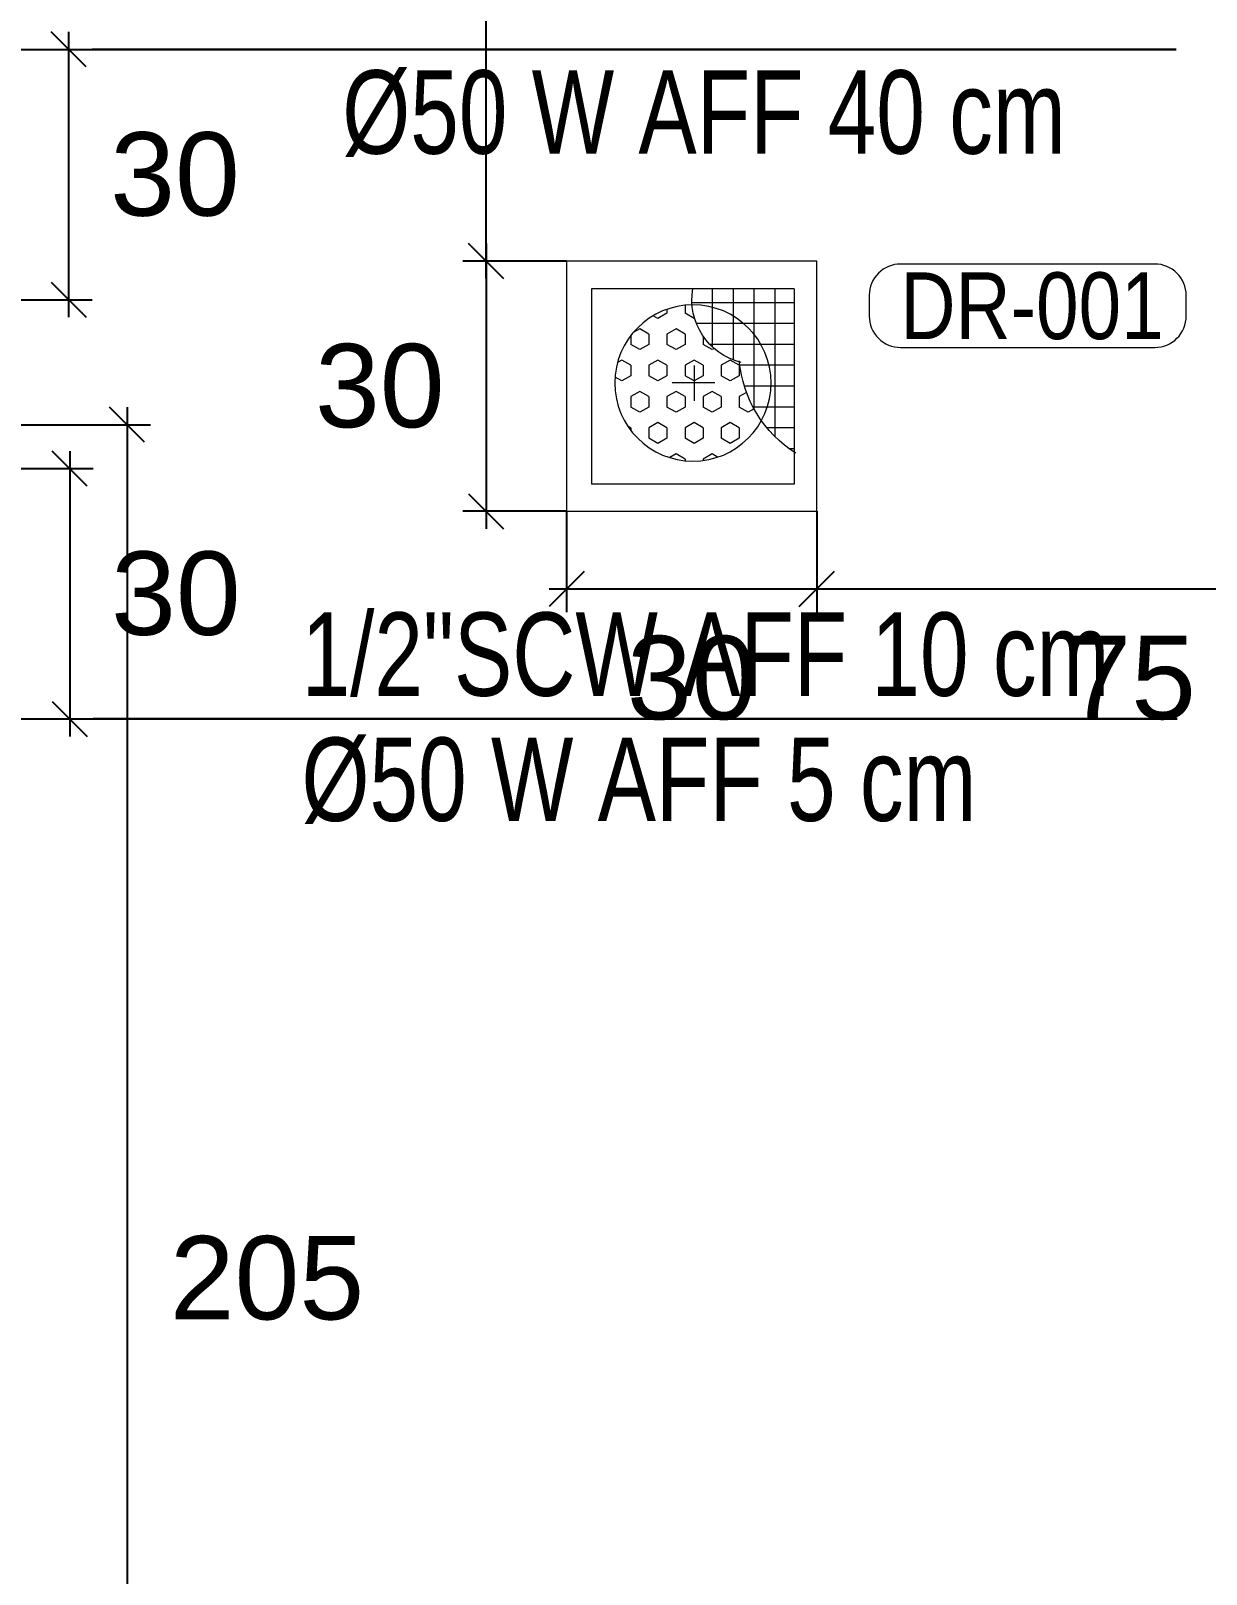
# Model space of a CAD drawing. Extents: x -5598 to 26293, y -3808 to 13850.
# Drawn here: x -779.7 to -638.7, y 5167.2 to 5352.2 of the extents above; entities that cross this region are included whole.
import ezdxf
from ezdxf.enums import TextEntityAlignment as Align

# ---------------------------------------------------------------- set-up
doc = ezdxf.new("R2010")
doc.units = 0
doc.header["$LTSCALE"] = 100
doc.header["$MEASUREMENT"] = 0
doc.layers.add('AP', color=6, linetype='Continuous', lineweight=15)
for name, color, linetype, lineweight, true_color in [('MAKPA ELEKTRIK', 7, 'Continuous', 30, 0x93039a), ('MAKPA GIDER OLC', 7, 'Continuous', 30, 0xcf6a1e), ('MAKPA SIHHI', 7, 'Continuous', 30, 0x428a93)]:
    doc.layers.add(name, color=color, linetype=linetype, lineweight=lineweight, true_color=true_color)
doc.layers.add('MAKPA YER IZGARASI', color=8, linetype='Continuous', lineweight=5, transparency=0.5)
doc.layers.add('OLCU DIS', color=7, linetype='Continuous')
doc.styles.add('MAKPA TESISAT', font='arial.ttf', dxfattribs={"height": 10})
doc.styles.add('olcu', font='romans.shx', dxfattribs={"width": 0.5})
doc.styles.add('POZ TEXT', font='ARIALN.TTF', dxfattribs={"height": 8})
doc.dimstyles.new('1-200', dxfattribs={"dimtxt": 40, "dimasz": 2, "dimexe": 0, "dimexo": 0, "dimgap": 10, "dimtad": 1, "dimdec": 4, "dimrnd": 0.1, "dimzin": 9, "dimdsep": 46, "dimtxsty": 'olcu', "dimblk1": 'SOL', "dimblk2": 'SAG', "dimsah": 1, "dimcen": 0, "dimse1": 1, "dimse2": 1, "dimclre": 13, "dimadec": 0, "dimazin": 0, "dimtfac": 1, "dimtdec": 4, "dimtix": 1, "dimtmove": 2, "dimatfit": 2, "dimldrblk": 'SOL', "dimfxl": 0, "dimtolj": 1, "dimarcsym": 0})
doc.dimstyles.new('MAKPA TESISAT DIM', dxfattribs={"dimscale": 0.7, "dimtxt": 12, "dimasz": 6, "dimexe": 4, "dimexo": 0, "dimgap": 8, "dimtad": 2, "dimtih": 1, "dimtoh": 1, "dimdec": 0, "dimrnd": 5, "dimzin": 0, "dimdsep": 46, "dimtxsty": 'MAKPA TESISAT', "dimblk1": 'OBLIQUE', "dimblk2": 'OBLIQUE', "dimsah": 1, "dimcen": 0, "dimdle": 3, "dimclrd": 256, "dimclre": 256, "dimclrt": 256, "dimadec": 0, "dimazin": 0, "dimtfac": 1, "dimtdec": 0, "dimtix": 1, "dimtofl": 0, "dimtmove": 2, "dimatfit": 3, "dimldrblk": 'OBLIQUE', "dimfxl": 0, "dimtvp": 7, "dimtolj": 1, "dimtzin": 0, "dimarcsym": 0})

# ---------------------------------------------------------------- blocks, each defined once
blk = doc.blocks.new('SOL')
at = {"color": 0}
for p, q in [((0, 30), (0, -6.962)), ((7.582, 0), (-6.967, 0))]:
    blk.add_line(p, q, dxfattribs=at)
blk.add_circle((0, 0), 3, dxfattribs=at)
blk = doc.blocks.new('SAG')
at = {"color": 0}
for p, q in [((0, -30), (0, 6.962)), ((7.582, 0), (-6.967, 0))]:
    blk.add_line(p, q, dxfattribs=at)
blk.add_circle((0, 0), 3, dxfattribs=at)
blk = doc.blocks.new('*D332')
at = {"layer": 'OLCU DIS', "color": 0, "lineweight": -2, "transparency": 16777216}
blk.add_line((21268, -935), (-2968, -935), dxfattribs=at)
at = {"layer": 'OLCU DIS', "color": 0, "lineweight": -2, "transparency": 16777216, "xscale": 2, "yscale": 2, "zscale": 2, "rotation": 180}
blk.add_blockref('SAG', (-2970, -935), dxfattribs=at)
at = {"layer": 'OLCU DIS', "color": 0, "lineweight": -2, "transparency": 16777216, "xscale": 2, "yscale": 2, "zscale": 2}
blk.add_blockref('SOL', (21270, -935), dxfattribs=at)
at = {"layer": 'OLCU DIS', "color": 0, "transparency": 16777216, "insert": (9295.64, -905), "char_height": 40, "attachment_point": 5, "style": 'olcu'}
blk.add_mtext('\\A1;24240', dxfattribs=at)
blk = doc.blocks.new('300x300')
at = {"layer": 'MAKPA YER IZGARASI', "linetype": 'Continuous', "ltscale": 2}
for p, q in [((-14.71, 14.63), (15.29, 14.63)), ((-14.71, -15.37), (-14.71, 14.63)), ((-12.01, 11.32), (-12.01, -12.12)), ((-12.01, 11.32), (12.29, 11.32)), ((12.29, 11.32), (12.29, -12.12)), ((-12.01, -12.12), (12.29, -12.12)), ((15.29, -15.37), (-14.71, -15.37))]:
    blk.add_line(p, q, dxfattribs=at)
at = {"layer": 'MAKPA YER IZGARASI', "color": 1, "linetype": 'Continuous', "ltscale": 2}
for p, q in [((-9.71, -6.42), (-9.71, 11.32)), ((-7.21, 5.82), (-7.21, 11.32)), ((-4.71, 8.03), (-4.71, 11.32)), ((-2.21, 9.08), (-2.21, 11.32)), ((-12.01, 9.63), (0.25, 9.63)), ((1.09, 9.33), (1.09, 8.38)), ((-4.71, 2.76), (-4.71, 8.03)), ((-2.21, 4.31), (-2.21, 9.08)), ((-0.05, 7.79), (0.01, 7.76)), ((0.01, 7.76), (1.09, 8.38)), ((3.26, 8.84), (3.26, 8.38)), ((3.26, 8.38), (4.34, 7.76)), ((4.34, 7.76), (4.89, 8.08)), ((-12.01, 7.13), (-5.95, 7.13)), ((-7.21, -3.12), (-7.21, 5.82)), ((-5.95, 7.13), (-0.28, 7.13)), ((-1.07, 5.63), (-1.07, 4.63)), ((1.09, 5.88), (2.17, 6.51)), ((1.09, 5.88), (1.09, 4.63)), ((2.17, 6.51), (3.26, 5.88)), ((3.26, 5.88), (3.26, 4.63)), ((5.42, 5.88), (6.5, 6.51)), ((5.42, 5.88), (5.42, 4.63)), ((6.5, 6.51), (7.29, 6.05)), ((7.59, 5.69), (7.59, 4.63)), ((-12.01, 4.63), (-8.01, 4.63)), ((-8.01, 4.63), (-1.88, 4.63)), ((-2.39, 4.15), (-2.16, 4.01)), ((-2.16, 4.01), (-1.07, 4.63)), ((1.09, 4.63), (2.17, 4.01)), ((2.17, 4.01), (3.26, 4.63)), ((5.42, 4.63), (6.5, 4.01)), ((6.5, 4.01), (7.59, 4.63)), ((-12.01, 2.13), (-8.99, 2.13)), ((-8.99, 2.13), (-5.48, 2.13)), ((-5.4, 2.13), (-4.32, 2.76)), ((-5.4, 2.13), (-5.4, 0.88)), ((-4.32, 2.76), (-3.24, 2.13)), ((-3.24, 2.13), (-3.24, 0.88)), ((-1.07, 2.13), (0.01, 2.76)), ((-1.07, 2.13), (-1.07, 0.88)), ((0, 2.12), (0, -2.12)), ((0.01, 2.76), (1.09, 2.13)), ((1.09, 2.13), (1.09, 0.88)), ((3.26, 2.13), (4.34, 2.76)), ((3.26, 2.13), (3.26, 0.88)), ((4.34, 2.76), (5.42, 2.13)), ((5.42, 2.13), (5.42, 0.88)), ((7.59, 2.13), (8.67, 2.76)), ((7.59, 2.13), (7.59, 0.88)), ((8.67, 2.76), (9.17, 2.47)), ((-5.4, 0.88), (-4.32, 0.26)), ((-4.32, 0.26), (-3.24, 0.88)), ((2.64, 0.08), (-2.47, 0.08)), ((-1.07, 0.88), (0.01, 0.26)), ((0.01, 0.26), (1.09, 0.88)), ((3.26, 0.88), (4.34, 0.26)), ((4.34, 0.26), (5.42, 0.88)), ((7.59, 0.88), (8.67, 0.26)), ((8.67, 0.26), (9.47, 0.72)), ((-12.01, -0.37), (-9.22, -0.37)), ((-9.22, -0.37), (-6.03, -0.37)), ((-6.28, -1.11), (-5.4, -1.62)), ((-5.4, -1.62), (-5.4, -2.87)), ((-3.24, -1.62), (-2.16, -0.99)), ((-3.24, -1.62), (-3.24, -2.87)), ((-2.16, -0.99), (-1.07, -1.62)), ((-1.07, -1.62), (-1.07, -2.87)), ((1.09, -1.62), (2.17, -0.99)), ((1.09, -1.62), (1.09, -2.87)), ((2.17, -0.99), (3.26, -1.62)), ((3.26, -1.62), (3.26, -2.87)), ((5.42, -1.62), (6.5, -0.99)), ((5.42, -1.62), (5.42, -2.87)), ((6.5, -0.99), (7.59, -1.62)), ((7.59, -1.62), (7.59, -2.87)), ((-12.01, -2.87), (-8.78, -2.87)), ((-8.78, -2.87), (-7.07, -2.87)), ((-7.19, -3.09), (-6.49, -3.49)), ((-6.49, -3.49), (-5.4, -2.87)), ((-3.24, -2.87), (-2.16, -3.49)), ((-2.16, -3.49), (-1.07, -2.87)), ((1.09, -2.87), (2.17, -3.49)), ((2.17, -3.49), (3.26, -2.87)), ((5.42, -2.87), (6.5, -3.49)), ((6.5, -3.49), (7.59, -2.87)), ((-12.01, -5.37), (-8.74, -5.37)), ((-5.4, -5.37), (-4.32, -4.74)), ((-5.4, -5.37), (-5.4, -6.62)), ((-4.32, -4.74), (-3.24, -5.37)), ((-3.24, -5.37), (-3.24, -6.62)), ((-1.07, -5.37), (0.01, -4.74)), ((-1.07, -5.37), (-1.07, -6.62)), ((0.01, -4.74), (1.09, -5.37)), ((1.09, -5.37), (1.09, -6.62)), ((3.26, -5.37), (4.34, -4.74)), ((3.26, -5.37), (3.26, -6.62)), ((4.34, -4.74), (5.42, -5.37)), ((5.42, -5.37), (5.42, -6.62)), ((7.59, -5.37), (7.95, -5.16)), ((7.59, -5.37), (7.59, -5.66)), ((-5.4, -6.62), (-4.32, -7.24)), ((-4.32, -7.24), (-3.24, -6.62)), ((-1.07, -6.62), (0.01, -7.24)), ((0.01, -7.24), (1.09, -6.62)), ((3.26, -6.62), (4.34, -7.24)), ((4.34, -7.24), (5.42, -6.62)), ((-12.01, -7.87), (-11.4, -7.87)), ((-2.82, -8.88), (-2.16, -8.49)), ((-2.16, -8.49), (-1.07, -9.12)), ((-1.07, -9.12), (-1.07, -9.28)), ((1.09, -9.12), (2.17, -8.49)), ((1.09, -9.12), (1.09, -9.31)), ((2.17, -8.49), (2.93, -8.93))]:
    blk.add_line(p, q, dxfattribs=at)
at = {"layer": 'MAKPA YER IZGARASI', "linetype": 'Continuous', "ltscale": 2}
blk.add_lwpolyline([(15.29, 14.63), (15.29, -15.37)], dxfattribs=at)
at = {"layer": 'MAKPA YER IZGARASI', "color": 1, "linetype": 'Continuous', "ltscale": 2}
blk.add_circle((0.14, 0.01), 9.37, dxfattribs=at)
for centre, radius, start, end in [((-7.43, 9.96), 7.69, 283.5551, 10.2323), ((-20.04, 4), 14.68, 302.2053, 354.8663)]:
    blk.add_arc(centre, radius, start, end, dxfattribs=at)
blk = doc.blocks.new('POZ_X')
at = {"layer": 'AP'}
blk.add_lwpolyline([(12.75, 10), (-17.75, 10, 0.414214), (-21.5, 6.25), (-21.5, 3.75, 0.414214), (-17.75, 0), (12.75, 0, 0.414214), (16.5, 3.75), (16.5, 6.25, 0.414214)], format="xyb", close=True, dxfattribs=at)
at = {"layer": 'AP', "style": 'POZ TEXT'}
blk.add_attdef('POZ_NO', text='', height=8, dxfattribs=at).set_placement((-3, 5), align=Align.MIDDLE_CENTER)
at = {"layer": 'AP', "style": 'POZ TEXT', "flags": 1}
blk.add_attdef('URUN_ADI', text='', height=7, dxfattribs=at).set_placement((-3, -4.34), align=Align.MIDDLE_CENTER)
blk = doc.blocks.new('_OBLIQUE')
at = {"color": 0, "linetype": 'ByBlock', "lineweight": -2}
blk.add_line((-0.5, -0.5), (0.5, 0.5), dxfattribs=at)
blk = doc.blocks.new('*D1010')
at = {"layer": 'MAKPA SIHHI', "lineweight": -2, "transparency": 16777216}
for p, q in [((-775.11, 5317.9), (-775.11, 5352.1)), ((-805, 5350), (-772.31, 5350)), ((-805, 5320), (-772.31, 5320))]:
    blk.add_line(p, q, dxfattribs=at)
at = {"layer": 'MAKPA SIHHI', "lineweight": -2, "transparency": 16777216, "xscale": 4.199999999999998, "yscale": 4.199999999999998, "zscale": 4.199999999999998}
for p, rotation in [((-775.11, 5350), 90), ((-775.11, 5320), 270)]:
    blk.add_blockref('_OBLIQUE', p, dxfattribs=dict(at, rotation=rotation))
at = {"layer": 'MAKPA SIHHI', "transparency": 16777216, "insert": (-762.37, 5335), "char_height": 10, "attachment_point": 5, "style": 'MAKPA TESISAT'}
blk.add_mtext('\\A1;30', dxfattribs=at)
blk = doc.blocks.new('*D1014')
at = {"layer": 'MAKPA SIHHI', "lineweight": -2, "transparency": 16777216}
for p, q in [((-775, 5301.84), (-775, 5267.64)), ((-805, 5299.74), (-772.2, 5299.74)), ((-805, 5269.74), (-772.2, 5269.74))]:
    blk.add_line(p, q, dxfattribs=at)
at = {"layer": 'MAKPA SIHHI', "lineweight": -2, "transparency": 16777216, "xscale": 4.199999999999998, "yscale": 4.199999999999998, "zscale": 4.199999999999998}
for p, rotation in [((-775, 5299.74), 90), ((-775, 5269.74), 270)]:
    blk.add_blockref('_OBLIQUE', p, dxfattribs=dict(at, rotation=rotation))
at = {"layer": 'MAKPA SIHHI', "transparency": 16777216, "insert": (-762.26, 5284.74), "char_height": 10, "attachment_point": 5, "style": 'MAKPA TESISAT'}
blk.add_mtext('\\A1;30', dxfattribs=at)
blk = doc.blocks.new('*D1051')
at = {"layer": 'MAKPA ELEKTRIK', "lineweight": -2, "transparency": 16777216}
for p, q in [((-768.11, 5307.1), (-768.11, 5098.24)), ((-805, 5305), (-765.31, 5305)), ((-805, 5100.34), (-765.31, 5100.34))]:
    blk.add_line(p, q, dxfattribs=at)
at = {"layer": 'MAKPA ELEKTRIK', "lineweight": -2, "transparency": 16777216, "xscale": 4.199999999999999, "yscale": 4.199999999999999, "zscale": 4.199999999999999}
for p, rotation in [((-768.11, 5305), 90), ((-768.11, 5100.34), 270)]:
    blk.add_blockref('_OBLIQUE', p, dxfattribs=dict(at, rotation=rotation))
at = {"layer": 'MAKPA ELEKTRIK', "transparency": 16777216, "insert": (-751.34, 5202.67), "char_height": 10, "attachment_point": 5, "style": 'MAKPA TESISAT'}
blk.add_mtext('\\A1;205', dxfattribs=at)
blk = doc.blocks.new('*D835')
at = {"layer": 'MAKPA GIDER OLC', "lineweight": -2, "transparency": 16777216}
for p, q in [((-725.06, 5326.73), (-725.06, 5292.53)), ((-715.41, 5324.63), (-727.86, 5324.63)), ((-715.41, 5294.63), (-727.86, 5294.63))]:
    blk.add_line(p, q, dxfattribs=at)
at = {"layer": 'MAKPA GIDER OLC', "lineweight": -2, "transparency": 16777216, "xscale": 4.199999999999998, "yscale": 4.199999999999998, "zscale": 4.199999999999998}
for p, rotation in [((-725.06, 5324.63), 90), ((-725.06, 5294.63), 270)]:
    blk.add_blockref('_OBLIQUE', p, dxfattribs=dict(at, rotation=rotation))
at = {"layer": 'MAKPA GIDER OLC', "transparency": 16777216, "insert": (-737.81, 5309.63), "char_height": 10, "attachment_point": 5, "style": 'MAKPA TESISAT'}
blk.add_mtext('\\A1;30', dxfattribs=at)
blk = doc.blocks.new('*D836')
at = {"layer": 'MAKPA GIDER OLC', "lineweight": -2, "transparency": 16777216}
for p, q in [((-725.06, 5322.53), (-725.06, 5422.77)), ((-715.41, 5420.67), (-727.86, 5420.67)), ((-715.41, 5324.63), (-727.86, 5324.63))]:
    blk.add_line(p, q, dxfattribs=at)
at = {"layer": 'MAKPA GIDER OLC', "lineweight": -2, "transparency": 16777216, "xscale": 4.199999999999998, "yscale": 4.199999999999998, "zscale": 4.199999999999998}
for p, rotation in [((-725.06, 5420.67), 90), ((-725.06, 5324.63), 270)]:
    blk.add_blockref('_OBLIQUE', p, dxfattribs=dict(at, rotation=rotation))
at = {"layer": 'MAKPA GIDER OLC', "transparency": 16777216, "insert": (-737.86, 5372.65), "char_height": 10, "attachment_point": 5, "style": 'MAKPA TESISAT'}
blk.add_mtext('\\A1;95', dxfattribs=at)
blk = doc.blocks.new('*D837')
at = {"layer": 'MAKPA GIDER OLC', "lineweight": -2, "transparency": 16777216}
for p, q in [((-715.41, 5294.63), (-715.41, 5282.53)), ((-685.41, 5294.63), (-685.41, 5282.53)), ((-717.51, 5285.33), (-683.31, 5285.33))]:
    blk.add_line(p, q, dxfattribs=at)
at = {"layer": 'MAKPA GIDER OLC', "lineweight": -2, "transparency": 16777216, "xscale": 4.199999999999998, "yscale": 4.199999999999998, "zscale": 4.199999999999998, "rotation": 180}
blk.add_blockref('_OBLIQUE', (-715.41, 5285.33), dxfattribs=at)
at = {"layer": 'MAKPA GIDER OLC', "lineweight": -2, "transparency": 16777216, "xscale": 4.199999999999998, "yscale": 4.199999999999998, "zscale": 4.199999999999998}
blk.add_blockref('_OBLIQUE', (-685.41, 5285.33), dxfattribs=at)
at = {"layer": 'MAKPA GIDER OLC', "transparency": 16777216, "insert": (-700.41, 5274.62), "char_height": 10, "attachment_point": 5, "style": 'MAKPA TESISAT'}
blk.add_mtext('\\A1;30', dxfattribs=at)
blk = doc.blocks.new('*D838')
at = {"layer": 'MAKPA GIDER OLC', "lineweight": -2, "transparency": 16777216}
for p, q in [((-610, 5296.1), (-610, 5282.53)), ((-685.41, 5294.63), (-685.41, 5282.53)), ((-687.51, 5285.33), (-607.9, 5285.33))]:
    blk.add_line(p, q, dxfattribs=at)
at = {"layer": 'MAKPA GIDER OLC', "lineweight": -2, "transparency": 16777216, "xscale": 4.199999999999998, "yscale": 4.199999999999998, "zscale": 4.199999999999998, "rotation": 180}
blk.add_blockref('_OBLIQUE', (-685.41, 5285.33), dxfattribs=at)
at = {"layer": 'MAKPA GIDER OLC', "lineweight": -2, "transparency": 16777216, "xscale": 4.199999999999998, "yscale": 4.199999999999998, "zscale": 4.199999999999998}
blk.add_blockref('_OBLIQUE', (-610, 5285.33), dxfattribs=at)
at = {"layer": 'MAKPA GIDER OLC', "transparency": 16777216, "insert": (-647.71, 5274.65), "char_height": 10, "attachment_point": 5, "style": 'MAKPA TESISAT'}
blk.add_mtext('\\A1;75', dxfattribs=at)

msp = doc.modelspace()

# ---------------------------------------------------------------- linework, layer by layer
at = {"layer": 'MAKPA SIHHI'}
for p, q in [((-772.31387, 5350.00004), (-742.31387, 5350.00004)), ((-742.31387, 5350.00004), (-642.31387, 5350.00004)), ((-772.2, 5269.73765), (-742.2, 5269.73765)), ((-742.2, 5269.73765), (-642.2, 5269.73765))]:
    msp.add_line(p, q, dxfattribs=at)

# ---------------------------------------------------------------- block references
at = {"layer": 'AP', "ltscale": 6}
ref = msp.add_blockref('POZ_X', (-657.61434, 5314.27091), dxfattribs=at)
ref.add_attrib('POZ_NO', 'DR-001', dxfattribs={"height": 8, "style": 'POZ TEXT'}).set_placement((-659.60479, 5319.27091), align=Align.MIDDLE_CENTER)
at = {"layer": 'MAKPA YER IZGARASI', "xscale": -1}
msp.add_blockref('300x300', (-700.121, 5310.00002), dxfattribs=at)

# ---------------------------------------------------------------- texts
at = {"layer": 'MAKPA SIHHI', "style": 'MAKPA TESISAT', "width": 0.75}
for s, p in [('%%C50 W AFF 40 cm', (-742.31387, 5337.50004)), ('1/2"SCW AFF 10 cm', (-747.2, 5272.50004)), ('%%C50 W AFF 5 cm', (-747.2, 5257.50004))]:
    msp.add_text(s, height=10.00188, dxfattribs=at).set_placement(p)

# ---------------------------------------------------------------- dimensions: what is measured, and where the dimension line sits
at = {"layer": 'MAKPA ELEKTRIK'}
dim = msp.add_linear_dim(base=(-768.11231, 5100.34111), p1=(-805, 5305), p2=(-805, 5100.34111), angle=90, dimstyle='MAKPA TESISAT DIM', override={"dimfxl": 0}, dxfattribs=at)
dim.commit()
dim.dimension.update_dxf_attribs({"geometry": '*D1051', "text_midpoint": (-751.34246, 5202.67055)})
at = {"layer": 'MAKPA GIDER OLC'}
for base, p2, picture, middle in [((-725.06348, 5420.66793), (-715.41217, 5420.66793), '*D836', (-737.86335, 5372.65088)), ((-725.06348, 5294.63383), (-715.41217, 5294.63383), '*D835', (-737.80537, 5309.63383))]:
    dim = msp.add_linear_dim(base=base, p1=(-715.41217, 5324.63383), p2=p2, angle=90, dimstyle='MAKPA TESISAT DIM', override={"dimfxl": 0}, dxfattribs=at)
    dim.commit()
    dim.dimension.update_dxf_attribs({"geometry": picture, "text_midpoint": middle})
for base, p1, p2, picture, middle in [((-610, 5285.33113), (-685.41217, 5294.63383), (-610, 5296.1), '*D838', (-647.70608, 5274.64587)), ((-685.41217, 5285.33113), (-715.41217, 5294.63383), (-685.41217, 5294.63383), '*D837', (-700.41217, 5274.62199))]:
    dim = msp.add_linear_dim(base=base, p1=p1, p2=p2, dimstyle='MAKPA TESISAT DIM', override={"dimfxl": 0}, dxfattribs=at)
    dim.commit()
    dim.dimension.update_dxf_attribs({"geometry": picture, "text_midpoint": middle})
at = {"layer": 'MAKPA SIHHI'}
for base, p1, p2, picture, middle in [((-775.11387, 5350.00004), (-805, 5320.00004), (-805, 5350.00004), '*D1010', (-762.37199, 5335.00004)), ((-775, 5269.73765), (-805, 5299.73765), (-805, 5269.73765), '*D1014', (-762.25812, 5284.73765))]:
    dim = msp.add_linear_dim(base=base, p1=p1, p2=p2, angle=90, dimstyle='MAKPA TESISAT DIM', override={"dimfxl": 0}, dxfattribs=at)
    dim.commit()
    dim.dimension.update_dxf_attribs({"geometry": picture, "text_midpoint": middle})
at = {"layer": 'OLCU DIS', "color": 7}
dim = msp.add_linear_dim(base=(-2970, -935), p1=(21270, -635), p2=(-2970, 7535), dimstyle='1-200', dxfattribs=at)
dim.commit()
dim.dimension.update_dxf_attribs({"geometry": '*D332', "text_midpoint": (9295.63768, -905), "dimtype": 160})

doc.saveas('drawing.dxf')
